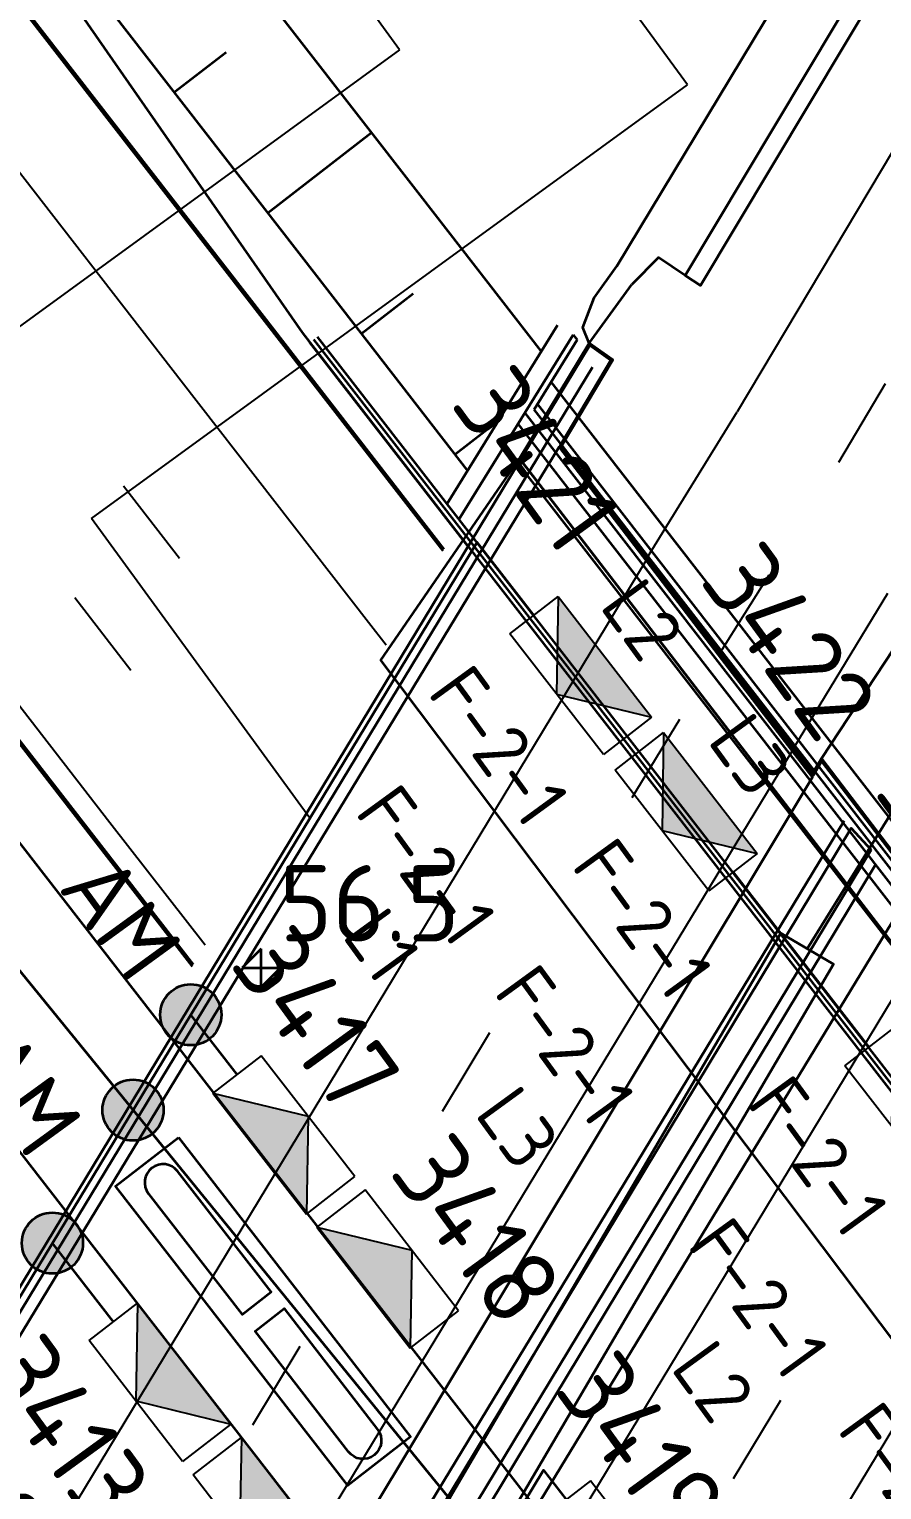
# Model space of a CAD drawing. Header units: metres. Extents: x 134219 to 139080, y 438661 to 444352.
# Drawn here: x 135430.01 to 135457.9, y 443121.23 to 443169.06 of the extents above; entities that cross this region are included whole.
import ezdxf
from ezdxf.enums import TextEntityAlignment as Align

# ---------------------------------------------------------------- set-up
doc = ezdxf.new("R2010")
doc.units = ezdxf.units.M
doc.linetypes.add('13strp', pattern=[4, 1, -3])
doc.linetypes.add('39strp', pattern=[12, 3, -9])
for name, color, linetype, lineweight in [('N-WE-KL-ET-T18', 1, 'Continuous', 18), ('N-WE-KL-ET-T25', 7, 'Continuous', 25), ('N-WE-KL-ET_LS_HULPSTUK_MOF-G', 10, 'Continuous', 35), ('N-WE-KL-ET_LS_OV_ARMATUUR-S', 7, 'Continuous', 25), ('N-WE-KL-ET_LS_OV_ARMATUUR-T18', 1, 'Continuous', 25), ('N-WE-KL-ET_LS_OV_KABEL-G', 10, 'KL-LS-OV-N', 35), ('N-WE-KL-ET_LS_OV_KABEL-T25', 7, 'Continuous', 25), ('N-WE-KL-ET_LS_OV_MANTELBUIS-G', 10, 'Continuous', 35), ('Utd-geleiderail-nw', 8, 'glm a2ee v014$0$f2m40080', 35), ('Utd-ondergr-bs', 8, 'Continuous', 35), ('Utd-ondergr-nw', 8, '13strp', 35)]:
    doc.layers.add(name, color=color, linetype=linetype, lineweight=lineweight)
for name, color, linetype in [('N-WE-KL-ET_LS_OV_ARMATUUR-T25', 2, 'Continuous'), ('Utd-weg-bs', 8, 'Continuous'), ('Utd-weg-nw', 8, 'Continuous')]:
    doc.layers.add(name, color=color, linetype=linetype)
doc.styles.add('dtm a2ee v011$0$rtw_iso', font='NLCS-ISO.ttf')
doc.styles.add('ISO18', font='NLCS-ISO.ttf')
doc.styles.add('ISO25', font='NLCS-ISO.ttf')
doc.styles.add('NLCS-ISO', font='NLCS-ISO.ttf')
doc.linetypes.add('glm a2ee v014$0$f2m40080', pattern='A,2,-1,[160,RTW.shx,S=0.5,R=0,X=0,Y=0],-1', length=4)
doc.linetypes.add('KL-LS-OV-N', pattern='A,4,-1,[103,NLCS.SHX,S=0.75,R=0,X=0,Y=0],-1,4,-1.5,["0V",Standard,S=1,R=0,X=0,Y=-0.5],-3', length=14.5)

# ---------------------------------------------------------------- blocks, each defined once
blk = doc.blocks.new('SKL-ET_OV_ARMATUUR_SPECIAAL_1x70W-SO (1)')
blk.add_hatch(color=256).paths.add_polyline_path([(-2.5, -2), (2.5, -2), (0, 0)])
for p, q in [((-2.5, 0), (-2.5, -2)), ((2.5, 0), (-2.5, 0)), ((-2.5, -2), (0, 0)), ((0, 0), (2.5, -2)), ((2.5, -2), (2.5, 0)), ((-2.5, -2), (2.5, -2))]:
    blk.add_line(p, q)
at = {"layer": 'N-WE-KL-ET_LS_OV_ARMATUUR-T18', "style": 'NLCS-ISO', "flags": 1}
for tag, p in [('TYPE_ARMATUUR', (0, -8.680527452786919)), ('VERMOGEN_LAMP', (0, -12.46503754856531)), ('SPIEGELSTAND', (0, -16.24954764434369)), ('POSITIE_ARMATUUR', (0, -20.03405774012208)), ('KABELAANSLUITNG', (0, -23.81856783590047)), ('VOEDINGSPUNT', (0, -31.38758802745724))]:
    blk.add_attdef(tag, p, '', height=1.8, dxfattribs=at)
at = {"layer": 'N-WE-KL-ET_LS_OV_ARMATUUR-T18', "style": 'NLCS-ISO'}
for tag, p in [('FASE-AANSLUITING', (0, -27.60307793167885)), ('GROEPSNUMMER', (0, -35.17209812323563))]:
    blk.add_attdef(tag, p, '', height=1.8, dxfattribs=at)
at = {"layer": 'N-WE-KL-ET_LS_OV_ARMATUUR-T25', "style": 'NLCS-ISO'}
for tag, p, height in [('MASTNUMMER', (0, 6.359873503795825), 2.5), ('TYPE_SYMBOOL', (0, 2.575363408017438), 2.25)]:
    blk.add_attdef(tag, p, '', height=height, dxfattribs=at)
blk = doc.blocks.new('SKL-ET_HULP_MOF_AFDEKMOF_SO')
at = {"ltscale": 10}
h = blk.add_hatch(color=256, dxfattribs=at)
edge = h.paths.add_edge_path()
edge.add_arc((0, 0), 1, 0, 360)
blk.add_circle((0, 0), 1)
at = {"layer": 'N-WE-KL-ET-T18', "style": 'NLCS-ISO', "flags": 1}
for tag, p in [('OMSCHRIJVING_LEGENDA', (0, -8.430527452961542)), ('LOCATIE', (0, -12.21503754873993)), ('MASTNUMMER', (0, -15.99954764451832)), ('VAN', (0, -19.7840577402967)), ('NAAR', (0, -23.56856783607509)), ('AFTAKKING', (0, -27.35307793185348)), ('VOEDINGSPUNT', (0, -31.13758802763186)), ('GROEPSNUMMER', (0, -34.92209812341025)), ('POSITIE_X', (0, -38.70660821918864)), ('POSITIE_Y', (0, -42.49111831496703)), ('OVERIGE_OPMERKING(EN)_2', (0, -50.06013850646559))]:
    blk.add_attdef(tag, p, '', height=1.8, dxfattribs=at)
at = {"layer": 'N-WE-KL-ET-T18', "style": 'NLCS-ISO'}
blk.add_attdef('OVERIGE_OPMERKING(EN)_1', (0, -46.2756284106872), '', height=1.8, dxfattribs=at)
at = {"layer": 'N-WE-KL-ET-T25', "style": 'NLCS-ISO'}
blk.add_attdef('SOORT_MOF', (0, 2.714740897936281), '', height=2.25, dxfattribs=at)
blk = doc.blocks.new('BMB1')
blk.add_lwpolyline([(17, 1), (0, 1), (0, -1), (17, -1)], close=True)
at = {"flags": 13}
blk.add_attdef('LENGTE', text='', height=2.5, dxfattribs=at).set_placement((0, 0), align=Align.MIDDLE_LEFT)
blk = doc.blocks.new('dtm a2ee v011$0$hecto-flat-102')
at = {"layer": 'Utd-ondergr-bs'}
for p, q in [((0, 0.625), (-0.625, 0)), ((0, -0.625), (0, 0.625)), ((-0.625, 0), (0.625, 0)), ((0.625, 0), (0, -0.625))]:
    blk.add_line(p, q, dxfattribs=at)

msp = doc.modelspace()

# ---------------------------------------------------------------- linework, layer by layer
at = {"layer": 'N-WE-KL-ET_LS_OV_KABEL-G', "elevation": 1.81401393059607, "flags": 128}
msp.add_lwpolyline([(135028.790607573, 443628.211593901), (135029.429005018, 443628.498517927), (135031.214595033, 443626.78042681), (135031.770344946, 443626.036133694), (135031.717436042, 443624.460727855), (135052.283210887, 443604.28391691), (135079.825537193, 443576.696842225), (135079.681087955, 443576.860442098), (135107.020400749, 443546.266168872), (135128.474798755, 443521.399045986), (135135.827515552, 443512.884963341), (135160.139961471, 443483.985986256), (135177.30272597, 443462.48327002), (135198.671440471, 443435.935153134), (135200.351903974, 443433.581099322), (135206.963154637, 443425.676663408), (135215.588245201, 443414.756399316), (135229.589976142, 443396.503741361), (135246.511570733, 443374.993092782), (135246.489816068, 443375.00640011), (135294.883851533, 443312.894811234), (135333.286820715, 443263.0887700921), (135371.731460824, 443213.180939798), (135406.649700586, 443167.9717514479), (135427.92024668, 443140.4037624871), (135453.983984437, 443108.377820587), (135454.934701228, 443105.9851042129), (135457.195974709, 443102.600625255), (135480.279536405, 443072.391439726), (135496.144218463, 443052.165867094), (135531.445217169, 443005.868333553), (135550.730956584, 442980.131615599), (135566.746733257, 442957.08604161), (135582.351438423, 442934.835288814), (135591.749810751, 442921.240533642), (135600.659874041, 442908.466454442), (135623.099672606, 442873.097320242), (135810.939784078, 442567.720139652), (135811.574456974, 442566.242355744), (135890.002991861, 442440.492003552), (135917.5091521007, 442397.7877021009), (135918.3605777462, 442396.36845826), (135921.307946529, 442391.572754552), (135924.118216867, 442387.087677486), (135993.387915702, 442276.102744138), (135998.087937767, 442268.1469071), (136009.984651101, 442249.3383490629), (136029.664091075, 442217.436427351), (136035.640480268, 442207.918123526), (136051.525652206, 442183.814772778), (136063.882062643, 442163.96210424), (136083.421891726, 442134.872848504), (136087.676659913, 442128.391852176), (136098.451951536, 442110.211357209), (136094.1646845687, 442107.2812717299)], dxfattribs=at)
at = {"layer": 'N-WE-KL-ET_LS_OV_KABEL-G', "flags": 128}
for points in [[(135446.521332105, 443149.8705222236), (135444.6668254439, 443152.2642595556), (135421.3931434363, 443113.8340077962), (135422.8457146221, 443111.9514727672)], [(135453.0369565944, 443141.4603644676), (135457.4814564518, 443135.7235475272)], [(135436.8096010277, 443134.8299213091), (135435.2941640382, 443136.7878198001)], [(135432.7605628011, 443126.7321884015), (135430.7665137708, 443129.3116181575)], [(135443.5257408974, 443112.8067430946), (135442.3078715313, 443114.3801932682), (135446.8373108617, 443121.8744252464), (135447.5801197273, 443120.9147387882)]]:
    msp.add_lwpolyline(points, dxfattribs=at)
at = {"layer": 'N-WE-KL-ET_LS_OV_KABEL-G', "extrusion": (-0.850143433481511, 0.5265511774825575, 0), "elevation": 118178.7627458325, "flags": 128}
msp.add_lwpolyline([(-448055.9036670576, 0), (-448061.8058346168, 2.54747464147556)], dxfattribs=at)
at = {"layer": 'N-WE-KL-ET_LS_OV_KABEL-T25'}
for p, q in [((135442.1262798859, 443168.3837293009), (135439.1826962511, 443172.4254263931)), ((135451.5454388156, 443167.2376807508), (135448.6018551808, 443171.2793778431)), ((135442.1262798859, 443168.3837293009), (135419.2095483209, 443151.6933850075)), ((135432.0428714944, 443153.03388549), (135451.5454388156, 443167.2376807508)), ((135439.1899166991, 443143.2206118054), (135432.0428714944, 443153.03388549))]:
    msp.add_line(p, q, dxfattribs=at)
at = {"layer": 'Utd-geleiderail-nw', "linetype": 'Continuous', "flags": 128}
for points in [[(135338.5517030119, 443259.9322436549), (135344.6800984802, 443252.0301699408), (135350.8084939485, 443244.1280962266), (135356.9368894169, 443236.2260225125), (135363.0652848852, 443228.3239487983), (135369.1936803535, 443220.4218750842), (135375.3220758218, 443212.51980137), (135381.4504712902, 443204.6177276559), (135387.5788667585, 443196.7156539417), (135393.7072622268, 443188.8135802276), (135399.8356576951, 443180.9115065134), (135405.9640531634, 443173.0094327993), (135412.0924486318, 443165.1073590851), (135418.2208441001, 443157.205285371), (135424.3492395684, 443149.3032116568), (135430.4776350367, 443141.4011379427), (135436.606030505, 443133.4990642285), (135442.7344259734, 443125.5969905144), (135445.1431328798, 443122.4911564296), (135448.8625280044, 443117.6877756537)], [(135333.6524173091, 443256.1326384646), (135339.7808127775, 443248.2305647505), (135345.9092082458, 443240.3284910363), (135352.0376037141, 443232.4264173222), (135358.1659991824, 443224.524343608), (135364.2943946508, 443216.6222698939), (135370.4227901191, 443208.7201961798), (135376.5511855874, 443200.8181224656), (135382.6795810557, 443192.9160487514), (135388.8079765241, 443185.0139750373), (135394.9363719924, 443177.1119013231), (135401.0647674607, 443169.209827609), (135407.193162929, 443161.3077538948), (135413.3215583973, 443153.4056801807), (135419.4499538657, 443145.5036064665), (135425.578349334, 443137.6015327524), (135431.7067448023, 443129.6994590382), (135437.8351402706, 443121.7973853241), (135440.2438471771, 443118.6915512393)], [(135425.2399109623, 443178.8379251009), (135426.8523736653, 443176.5175268218), (135432.5588109584, 443168.3054132889), (135438.934776464, 443159.1301440807), (135444.3657216315, 443152.1241183987), (135439.1891003145, 443158.8020613302), (135444.3657216315, 443152.1241183987)], [(135438.9353950044, 443159.1292035285), (135439.1882974533, 443158.8030970371)]]:
    msp.add_lwpolyline(points, dxfattribs=at)
at = {"layer": 'Utd-ondergr-bs', "flags": 128}
for points in [[(135451.475, 443160.988), (135451.973, 443160.668), (135466.136, 443184.345), (135477.342, 443203.205), (135477.115, 443203.397), (135487.879, 443221.865), (135492.891, 443230.206), (135493.146, 443230.054), (135503.172, 443247.202), (135507.59, 443254.878)], [(135477.625, 443208.947), (135477.173, 443208.485), (135473.381, 443202.141), (135466.529, 443190.572), (135457.408, 443174.857), (135449.235, 443161.295)], [(135451.475, 443160.988), (135462.323, 443179.143), (135476.839, 443203.579), (135477.115, 443203.397)], [(135448.334, 443158.781), (135448.121, 443159.285), (135448.495, 443160.256), (135449.235, 443161.295)], [(135451.475, 443160.988), (135450.6, 443161.576), (135449.73, 443160.697)], [(135448.334, 443158.781), (135449.73, 443160.697)], [(135448.334, 443158.781), (135446.048, 443155.002), (135466.965, 443127.778), (135469.401, 443131.808)], [(135469.401, 443131.808), (135468.511, 443132.454), (135467.092, 443130.051), (135462.054, 443136.486), (135458.8, 443140.64), (135459.056, 443141.082), (135455.931, 443145.174), (135455.653, 443144.705), (135452.625, 443148.657), (135447.438, 443155.426), (135449.106, 443158.234), (135448.334, 443158.781)], [(135417.92, 443107.604), (135448.436, 443157.993)], [(135419.63, 443109.687), (135447.347, 443155.381)], [(135466.965, 443127.778), (135462.895, 443120.003), (135441.517, 443148.401), (135446.048, 443155.002)], [(135455.635, 443144.564), (135452.564, 443148.572), (135447.347, 443155.381)], [(135455.931, 443145.174), (135458.872, 443149.654)], [(135428.097, 443098.679), (135455.635, 443144.564)], [(135429.21, 443097.822), (135456.677, 443143.134)], [(135430.348, 443096.317), (135457.708, 443141.716)], [(135431.07, 443095.104), (135458.71, 443140.594)]]:
    msp.add_lwpolyline(points, dxfattribs=at)
for points in [[(135469.335, 443131.795), (135438.544, 443080.85), (135437.846, 443081.655), (135439.41, 443084.252), (135431.038, 443095.064), (135430.77, 443094.604), (135427.871, 443098.313), (135428.066, 443098.637), (135419.602, 443109.641), (135418.113, 443107.118), (135417.418, 443107.576), (135448.349, 443158.709), (135449.04, 443158.22), (135447.378, 443155.422), (135455.658, 443144.616), (135455.936, 443145.085), (135458.996, 443141.078), (135458.74, 443140.636), (135467.098, 443129.962), (135468.526, 443132.381)], [(135448.334, 443158.781), (135449.106, 443158.234), (135447.438, 443155.426), (135452.625, 443148.657), (135455.653, 443144.705), (135455.931, 443145.174), (135459.056, 443141.082), (135458.8, 443140.64), (135462.054, 443136.486), (135467.092, 443130.051), (135468.511, 443132.454), (135469.401, 443131.808), (135466.965, 443127.778), (135446.048, 443155.002)], [(135419.63, 443109.687), (135447.347, 443155.381), (135452.564, 443148.572), (135455.635, 443144.564), (135428.097, 443098.679), (135424.905, 443102.828)], [(135446.048, 443155.002), (135466.965, 443127.778), (135462.895, 443120.003), (135441.517, 443148.401)], [(135457.555, 443142.183), (135429.967, 443096.5), (135429.374, 443097.224), (135456.899, 443142.897)], [(135431.07, 443095.104), (135458.71, 443140.594), (135462.006, 443136.384), (135467.073, 443129.913), (135439.44, 443084.294), (135434.389, 443090.818)]]:
    msp.add_lwpolyline(points, close=True, dxfattribs=at)
at = {"layer": 'Utd-ondergr-nw', "linetype": 'Continuous'}
for p, q in [((135443.6720796819, 443153.5085968807), (135447.2960682525, 443159.3682380839)), ((135439.3076521234, 443158.8939605615), (135470.0705992689, 443119.2091559631)), ((135439.4262039326, 443158.9858597927), (135470.1891510776, 443119.3010551941)), ((135444.0644836979, 443153.0023880111), (135447.8070371362, 443159.0537372096)), ((135446.5282964621, 443156.6059060839), (135447.9378387768, 443158.8850005303)), ((135447.8070371362, 443159.0537372096), (135447.9378387768, 443158.8850005303)), ((135439.1891003145, 443158.8020613302), (135469.9520474601, 443119.117256732)), ((135467.4781507687, 443131.212406113), (135447.0897913181, 443157.5137892985)), ((135466.8790090966, 443129.8634212546), (135446.2290463646, 443156.5022777988)), ((135466.9166559128, 443130.3045228985), (135446.5282964621, 443156.6059060839)), ((135467.028954884, 443130.4860995414), (135446.6405954334, 443156.7874827269)), ((135466.6554132312, 443129.4989752698), (135446.0054504993, 443156.1378318141)), ((135466.2052152696, 443128.773961397), (135445.5552525375, 443155.4128179413))]:
    msp.add_line(p, q, dxfattribs=at)
at = {"layer": 'Utd-ondergr-nw', "linetype": 'Continuous', "flags": 128}
for points in [[(135357.95558232, 443262.3258743276), (135364.0839777883, 443254.4238006134), (135370.2123732567, 443246.5217268993), (135376.340768725, 443238.6196531851), (135382.4691641933, 443230.717579471), (135388.5975596616, 443222.8155057569), (135394.72595513, 443214.9134320427), (135400.8543505983, 443207.0113583286), (135406.9827460666, 443199.1092846144), (135413.1111415349, 443191.2072109003), (135419.2395370032, 443183.3051371861), (135425.3679324716, 443175.403063472), (135431.4963279399, 443167.5009897578), (135437.6247234082, 443159.5989160436), (135443.5392019653, 443151.9726710044)], [(135358.010896836, 443262.3687730959), (135364.1392923043, 443254.4666993817), (135370.2676877727, 443246.5646256676), (135376.396083241, 443238.6625519534), (135382.5244787093, 443230.7604782393), (135388.6528741776, 443222.8584045251), (135394.781269646, 443214.956330811), (135400.9096651143, 443207.0542570968), (135407.0380605826, 443199.1521833827), (135413.1664560509, 443191.2501096685), (135419.2948515192, 443183.3480359544), (135425.4232469876, 443175.4459622402), (135431.5516424559, 443167.5438885261), (135437.6800379242, 443159.6418148119), (135443.5779399339, 443152.0369438991)], [(135340.1716281233, 443261.188564726), (135346.3000235916, 443253.2864910119), (135352.42841906, 443245.3844172977), (135358.5568145283, 443237.4823435835), (135364.6852099966, 443229.5802698694), (135370.8136054649, 443221.6781961552), (135376.9420009332, 443213.7761224411), (135383.0703964016, 443205.8740487269), (135389.1987918699, 443197.9719750128), (135395.3271873382, 443190.0699012986), (135401.4555828065, 443182.1678275845), (135407.5839782748, 443174.2657538704), (135413.7123737432, 443166.3636801562), (135419.8407692115, 443158.4616064421), (135425.9691646798, 443150.5595327279), (135432.0975601481, 443142.6574590137), (135435.3765585784, 443138.4294539122)], [(135340.1163136073, 443261.1456659577), (135346.2447090756, 443253.2435922436), (135352.373104544, 443245.3415185294), (135358.5015000123, 443237.4394448153), (135364.6298954806, 443229.5373711011), (135370.7582909489, 443221.635297387), (135376.8866864172, 443213.7332236728), (135383.0150818856, 443205.8311499587), (135389.1434773539, 443197.9290762445), (135395.2718728222, 443190.0270025303), (135401.4002682905, 443182.1249288162), (135407.5286637589, 443174.2228551021), (135413.6570592272, 443166.3207813879), (135419.7854546955, 443158.4187076738), (135425.9138501638, 443150.5166339596), (135432.0422456322, 443142.6145602455), (135435.3378206098, 443138.3651810175)], [(135369.2598360711, 443258.4378996452), (135375.3882315394, 443250.5358259311), (135381.5166270077, 443242.6337522169), (135387.6450224761, 443234.7316785028), (135393.7734179444, 443226.8296047886), (135399.9018134127, 443218.9275310744), (135406.030208881, 443211.0254573603), (135412.1586043494, 443203.1233836461), (135418.2869998177, 443195.221309932), (135424.415395286, 443187.3192362179), (135430.5437907543, 443179.4171625037), (135436.6721862226, 443171.5150887896), (135442.800581691, 443163.6130150754), (135446.7621318856, 443158.5049142973)], [(135365.861944374, 443255.8026895938), (135371.9903398423, 443247.9006158797), (135378.1187353107, 443239.9985421655), (135384.247130779, 443232.0964684514), (135390.3755262473, 443224.1943947372), (135396.5039217156, 443216.2923210231), (135402.6323171839, 443208.3902473089), (135408.7607126523, 443200.4881735948), (135414.8891081206, 443192.5860998806), (135421.0175035889, 443184.6840261665), (135427.1458990572, 443176.7819524523), (135433.2742945255, 443168.8798787382), (135439.4026899939, 443160.977805024), (135444.3479070703, 443154.6013448114)], [(135436.4470288396, 443168.2971519146), (135434.748082991, 443166.9795468889)], [(135441.2101724223, 443165.6637200832), (135437.8122807252, 443163.0285100318)], [(135442.5754243079, 443160.3950782005), (135440.8764784593, 443159.0774731748)], [(135445.3473784427, 443156.2173939575), (135443.9406761935, 443155.1264363177)]]:
    msp.add_lwpolyline(points, dxfattribs=at)
at = {"layer": 'Utd-ondergr-nw', "linetype": 'Continuous'}
msp.add_lwpolyline([(135434.8895597313, 443132.7679489737), (135442.486883571, 443122.9672523568), (135440.4308025325, 443121.3758595548), (135432.8337973397, 443131.1761451109), (135434.889878378, 443132.7675379132)], dxfattribs=at)
for points in [[(135433.9121314683, 443130.9296058963), (135436.9744920671, 443126.9771235855), (135437.9234522643, 443127.7116123528), (135434.8611118297, 443131.664069152, 0.9999999998061547), (135433.9121314684, 443130.9296058964)], [(135440.4549549752, 443122.4757983466), (135437.3967686269, 443126.4315113181), (135438.3457686277, 443127.1659486562), (135441.4039353364, 443123.2102616022, -0.9999999998061547), (135440.4549549752, 443122.4757983466)]]:
    msp.add_lwpolyline(points, format="xyb", dxfattribs=at)
at = {"layer": 'Utd-weg-bs', "linetype": '39strp', "flags": 128}
for points in [[(135518.592, 443261.038), (135506.019, 443239.129), (135493.699, 443217.995), (135481.501, 443197.041), (135469.022, 443175.987), (135455.68, 443153.51)], [(135452.625, 443148.657), (135455.68, 443153.51)], [(135424.905, 443102.828), (135452.564, 443148.572)], [(135434.389, 443090.818), (135462.006, 443136.384)]]:
    msp.add_lwpolyline(points, dxfattribs=at)
at = {"layer": 'Utd-weg-bs', "flags": 128}
for points in [[(135512.506, 443257.631), (135501.875, 443239.163), (135489.479, 443217.805), (135479.736, 443201.209), (135466.53, 443178.947), (135453.177, 443156.533)], [(135450.239, 443151.769), (135453.177, 443156.533)], [(135422.523, 443105.925), (135450.198, 443151.66)], [(135455.025, 443145.525), (135458.099, 443150.587)], [(135427.274, 443099.749), (135454.977, 443145.423)], [(135432.007, 443093.894), (135459.569, 443139.497)], [(135436.804, 443087.699), (135464.381, 443133.35)]]:
    msp.add_lwpolyline(points, dxfattribs=at)
at = {"layer": 'Utd-weg-nw', "linetype": '39strp', "flags": 128}
for points in [[(135271.3013455427, 443362.7189005018), (135272.7945000005, 443360.7935977611), (135278.9228954688, 443352.891524047), (135285.0512909371, 443344.9894503328), (135291.1796864055, 443337.0873766186), (135297.3080818738, 443329.1853029045), (135303.4364773421, 443321.2832291903), (135309.5648728104, 443313.3811554762), (135315.6932682788, 443305.479081762), (135321.821663747, 443297.5770080479), (135327.9500592154, 443289.6749343337), (135334.0784546837, 443281.7728606196), (135340.206850152, 443273.8707869054), (135346.3352456203, 443265.9687131913), (135352.4636410887, 443258.0666394772), (135358.592036557, 443250.164565763), (135364.7204320253, 443242.2624920488), (135370.8488274936, 443234.3604183347), (135376.977222962, 443226.4583446205), (135383.1056184303, 443218.5562709064), (135389.2340138986, 443210.6541971922), (135395.3624093669, 443202.7521234781), (135401.4908048353, 443194.8500497639), (135407.6192003036, 443186.9479760498), (135413.7475957719, 443179.0459023357), (135419.8759912402, 443171.1438286215), (135426.0043867085, 443163.2417549074), (135432.1327821769, 443155.3396811932), (135438.2611776452, 443147.437607479), (135439.6930750813, 443145.5912907474)], [(135269.7094807984, 443359.060362543), (135270.0287742005, 443358.6486593471), (135276.1571696688, 443350.746585633), (135282.2855651372, 443342.8445119188), (135288.4139606055, 443334.9424382047), (135294.5423560738, 443327.0403644905), (135300.6707515421, 443319.1382907764), (135306.7991470104, 443311.2362170623), (135312.9275424788, 443303.3341433481), (135319.0559379471, 443295.432069634), (135325.1843334154, 443287.5299959198), (135331.3127288837, 443279.6279222057), (135337.441124352, 443271.7258484915), (135343.5695198204, 443263.8237747774), (135349.6979152887, 443255.9217010632), (135355.826310757, 443248.019627349), (135361.9547062253, 443240.1175536349), (135368.0831016937, 443232.2154799207), (135374.211497162, 443224.3134062066), (135380.3398926303, 443216.4113324925), (135386.4682880986, 443208.5092587783), (135392.596683567, 443200.6071850642), (135398.7250790353, 443192.70511135), (135404.8534745036, 443184.8030376359), (135410.9818699719, 443176.9009639217), (135417.1102654402, 443168.9988902076), (135423.2386609085, 443161.0968164934), (135429.3670563769, 443153.1947427792), (135435.4954518452, 443145.2926690651), (135437.7561766505, 443142.3776460136)]]:
    msp.add_lwpolyline(points, dxfattribs=at)
at = {"layer": 'Utd-weg-nw', "linetype": 'Continuous', "flags": 128}
for points in [[(135340.7247732833, 443261.6175524087), (135346.8531687516, 443253.7154786946), (135352.98156422, 443245.8134049804), (135359.1099596883, 443237.9113312663), (135365.2383551566, 443230.0092575521), (135371.3667506249, 443222.107183838), (135377.4951460932, 443214.2051101238), (135383.6235415616, 443206.3030364097), (135389.7519370299, 443198.4009626955), (135395.8803324982, 443190.4988889814), (135402.0087279665, 443182.5968152672), (135408.1371234348, 443174.6947415531), (135414.2655189032, 443166.7926678389), (135420.3939143715, 443158.8905941248), (135426.5223098398, 443150.9885204106), (135432.6507053081, 443143.0864466965), (135435.7639382645, 443139.0721828589)], [(135355.3083876258, 443260.2728618457), (135361.4367830941, 443252.3707881315), (135367.5651785624, 443244.4687144174), (135373.6935740307, 443236.5666407032), (135379.8219694991, 443228.6645669891), (135385.9503649674, 443220.762493275), (135392.0787604357, 443212.8604195608), (135398.207155904, 443204.9583458467), (135404.3355513724, 443197.0562721325), (135410.4639468407, 443189.1541984184), (135416.592342309, 443181.2521247042), (135422.7207377773, 443173.3500509901), (135428.8491332456, 443165.4479772759), (135434.977528714, 443157.5459035618), (135441.1059241823, 443149.6438298476), (135441.6853134673, 443148.8967539021)]]:
    msp.add_lwpolyline(points, dxfattribs=at)

# ---------------------------------------------------------------- block references
at = {"layer": 'N-WE-KL-ET_LS_HULPSTUK_MOF-G'}
ref = msp.add_blockref('SKL-ET_HULP_MOF_AFDEKMOF_SO', (135435.2941640382, 443136.7878198001), dxfattribs=at)
ref.add_attrib('SOORT_MOF', 'AM', (135430.9211187835, 443140.9505138382), dxfattribs={"layer": 'N-WE-KL-ET_LS_OV_ARMATUUR-T25', "height": 2.25, "rotation": 306.0659960422107, "style": 'ISO25'})
ref = msp.add_blockref('SKL-ET_HULP_MOF_AFDEKMOF_SO', (135433.4036021818, 443133.6660632992), dxfattribs=at)
ref.add_attrib('SOORT_MOF', 'AM', (135427.6549749148, 443135.2139210964), dxfattribs={"layer": 'N-WE-KL-ET_LS_OV_ARMATUUR-T25', "height": 2.25, "rotation": 306.0659960422107, "style": 'ISO25'})
ref = msp.add_blockref('SKL-ET_HULP_MOF_AFDEKMOF_SO', (135430.7665137708, 443129.3116181575), dxfattribs=at)
ref.add_attrib('SOORT_MOF', 'AM', (135424.8379622615, 443131.7548308336), dxfattribs={"layer": 'N-WE-KL-ET_LS_OV_ARMATUUR-T25', "height": 2.25, "rotation": 306.0659960422107, "style": 'ISO25'})
at = {"layer": 'N-WE-KL-ET_LS_OV_ARMATUUR-S'}
ref = msp.add_blockref('SKL-ET_OV_ARMATUUR_SPECIAAL_1x70W-SO (1)', (135447.2619139102, 443147.281789215), dxfattribs=dict(at, xscale=-1, rotation=127.7661159508937))
ref.add_attrib('MASTNUMMER', '3421', (135443.7480308205, 443156.7802615875), dxfattribs={"layer": 'N-WE-KL-ET_LS_OV_ARMATUUR-T25', "height": 2.5, "rotation": 306.0659960422107, "style": 'ISO25'})
ref.add_attrib('FASE-AANSLUITING_1', 'L2', (135448.6328746938, 443150.1669973113), dxfattribs={"layer": 'N-WE-KL-ET_LS_OV_ARMATUUR-T18', "height": 1.8, "rotation": 306.0659960422107, "style": 'ISO18'})
ref.add_attrib('GROEPSNUMMER', 'F-2-1', (135442.9988112148, 443147.325376467), dxfattribs={"layer": 'N-WE-KL-ET_LS_OV_ARMATUUR-T18', "height": 1.8, "rotation": 306.0659960422107, "style": 'ISO18'})
ref = msp.add_blockref('SKL-ET_OV_ARMATUUR_SPECIAAL_1x70W-SO (1)', (135450.7153401088, 443142.8242181599), dxfattribs=dict(at, xscale=-1, rotation=127.7661159508937))
ref.add_attrib('MASTNUMMER', '3422', (135451.9013875461, 443150.997149891), dxfattribs={"layer": 'N-WE-KL-ET_LS_OV_ARMATUUR-T25', "height": 2.5, "rotation": 306.0659960422107, "style": 'ISO25'})
ref.add_attrib('FASE-AANSLUITING_1', 'L3', (135452.1616061117, 443145.7574638943), dxfattribs={"layer": 'N-WE-KL-ET_LS_OV_ARMATUUR-T18', "height": 1.8, "rotation": 306.0659960422107, "style": 'ISO18'})
ref.add_attrib('GROEPSNUMMER', 'F-2-1', (135447.703804316, 443141.6661180251), dxfattribs={"layer": 'N-WE-KL-ET_LS_OV_ARMATUUR-T18', "height": 1.8, "rotation": 306.0659960422107, "style": 'ISO18'})
ref = msp.add_blockref('SKL-ET_OV_ARMATUUR_SPECIAAL_1x70W-SO (1)', (135458.2220382569, 443133.1348145186), dxfattribs=dict(at, xscale=-1, rotation=127.7661159508937))
ref.add_attrib('MASTNUMMER', '3423', (135457.6113508609, 443144.0652155352), dxfattribs={"layer": 'N-WE-KL-ET_LS_OV_ARMATUUR-T25', "height": 2.5, "rotation": 306.0659960422107, "style": 'ISO25'})
ref.add_attrib('FASE-AANSLUITING_1', 'L1', (135459.4141545814, 443136.5082961023), dxfattribs={"layer": 'N-WE-KL-ET_LS_OV_ARMATUUR-T18', "height": 1.8, "rotation": 306.0659960422107, "style": 'ISO18'})
ref.add_attrib('GROEPSNUMMER', 'F-2-1', (135453.4511319569, 443133.8880674397), dxfattribs={"layer": 'N-WE-KL-ET_LS_OV_ARMATUUR-T18', "height": 1.8, "rotation": 306.0659960422107, "style": 'ISO18'})
ref = msp.add_blockref('SKL-ET_OV_ARMATUUR_SPECIAAL_1x70W-SO (1)', (135439.130602814, 443133.465021786), dxfattribs=dict(at, rotation=307.7403022039015))
ref.add_attrib('MASTNUMMER', '3417', (135436.5279356346, 443138.4413030803), dxfattribs={"layer": 'N-WE-KL-ET_LS_OV_ARMATUUR-T25', "height": 2.5, "rotation": 306.0659960422107, "style": 'ISO25'})
ref.add_attrib('FASE-AANSLUITING_1', 'L1', (135440.2022999795, 443139.3839347012), dxfattribs={"layer": 'N-WE-KL-ET_LS_OV_ARMATUUR-T18', "height": 1.8, "rotation": 306.0659960422107, "style": 'ISO18'})
ref.add_attrib('GROEPSNUMMER', 'F-2-1', (135440.6240255263, 443143.4155344678), dxfattribs={"layer": 'N-WE-KL-ET_LS_OV_ARMATUUR-T18', "height": 1.8, "rotation": 306.0659960422107, "style": 'ISO18'})
ref = msp.add_blockref('SKL-ET_OV_ARMATUUR_SPECIAAL_1x70W-SO (1)', (135442.5276881523, 443129.0760908682), dxfattribs=dict(at, rotation=307.7403022039015))
ref.add_attrib('MASTNUMMER', '3418', (135441.7483001954, 443131.6278357641), dxfattribs={"layer": 'N-WE-KL-ET_LS_OV_ARMATUUR-T25', "height": 2.5, "rotation": 306.0659960422107, "style": 'ISO25'})
ref.add_attrib('FASE-AANSLUITING_1', 'L3', (135444.5463203414, 443133.5455342209), dxfattribs={"layer": 'N-WE-KL-ET_LS_OV_ARMATUUR-T18', "height": 1.8, "rotation": 306.0659960422107, "style": 'ISO18'})
ref.add_attrib('GROEPSNUMMER', 'F-2-1', (135445.1638247933, 443137.5220540992), dxfattribs={"layer": 'N-WE-KL-ET_LS_OV_ARMATUUR-T18', "height": 1.8, "rotation": 306.0659960422107, "style": 'ISO18'})
ref = msp.add_blockref('SKL-ET_OV_ARMATUUR_SPECIAAL_1x70W-SO (1)', (135449.9011215136, 443119.5498392651), dxfattribs=dict(at, rotation=307.7403022039015))
ref.add_attrib('MASTNUMMER', '3419', (135447.1467689944, 443124.5115743215), dxfattribs={"layer": 'N-WE-KL-ET_LS_OV_ARMATUUR-T25', "height": 2.5, "rotation": 306.0659960422107, "style": 'ISO25'})
ref.add_attrib('FASE-AANSLUITING_1', 'L2', (135450.9559503533, 443125.2234163443), dxfattribs={"layer": 'N-WE-KL-ET_LS_OV_ARMATUUR-T18', "height": 1.8, "rotation": 306.0659960422107, "style": 'ISO18'})
ref.add_attrib('GROEPSNUMMER', 'F-2-1', (135451.4943879966, 443129.2418295362), dxfattribs={"layer": 'N-WE-KL-ET_LS_OV_ARMATUUR-T18', "height": 1.8, "rotation": 306.0659960422107, "style": 'ISO18'})
ref = msp.add_blockref('SKL-ET_OV_ARMATUUR_SPECIAAL_1x70W-SO (1)', (135433.4984328542, 443124.142681154), dxfattribs=dict(at, xscale=-1, rotation=127.7061064019553))
ref.add_attrib('MASTNUMMER', '3413', (135428.363211981, 443125.0643939358), dxfattribs={"layer": 'N-WE-KL-ET_LS_OV_ARMATUUR-T25', "height": 2.5, "rotation": 306.0659960422107, "style": 'ISO25'})
ref.add_attrib('FASE-AANSLUITING_1', 'L2', (135427.6590111773, 443121.3318452824), dxfattribs={"layer": 'N-WE-KL-ET_LS_OV_ARMATUUR-T18', "height": 1.8, "rotation": 306.0659960422107, "style": 'ISO18'})
ref.add_attrib('GROEPSNUMMER', 'F-2-1', (135425.1475343617, 443119.1314492878), dxfattribs={"layer": 'N-WE-KL-ET_LS_OV_ARMATUUR-T18', "height": 1.8, "rotation": 306.0659960422107, "style": 'ISO18'})
ref = msp.add_blockref('SKL-ET_OV_ARMATUUR_SPECIAAL_1x70W-SO (1)', (135453.2795243779, 443115.1850455354), dxfattribs=dict(at, rotation=307.7403022039015))
ref.add_attrib('MASTNUMMER', '3420', (135452.4581041948, 443117.8322273603), dxfattribs={"layer": 'N-WE-KL-ET_LS_OV_ARMATUUR-T25', "height": 2.5, "rotation": 306.0659960422107, "style": 'ISO25'})
ref.add_attrib('FASE-AANSLUITING_1', 'L3', (135455.8222525214, 443119.0457646783), dxfattribs={"layer": 'N-WE-KL-ET_LS_OV_ARMATUUR-T18', "height": 1.8, "rotation": 306.0659960422107, "style": 'ISO18'})
ref.add_attrib('GROEPSNUMMER', 'F-2-1', (135456.3986984747, 443123.1998483389), dxfattribs={"layer": 'N-WE-KL-ET_LS_OV_ARMATUUR-T18', "height": 1.8, "rotation": 306.0659960422107, "style": 'ISO18'})
ref = msp.add_blockref('SKL-ET_OV_ARMATUUR_SPECIAAL_1x70W-SO (1)', (135436.8976253192, 443119.7456086361), dxfattribs=dict(at, xscale=-1, rotation=127.7061064019553))
ref.add_attrib('MASTNUMMER', '3414', (135433.2666354986, 443119.0458748193), dxfattribs={"layer": 'N-WE-KL-ET_LS_OV_ARMATUUR-T25', "height": 2.5, "rotation": 306.0659960422107, "style": 'ISO25'})
ref.add_attrib('FASE-AANSLUITING_1', 'L1', (135432.6256187226, 443115.3038812958), dxfattribs={"layer": 'N-WE-KL-ET_LS_OV_ARMATUUR-T18', "height": 1.8, "rotation": 306.0659960422107, "style": 'ISO18'})
ref.add_attrib('GROEPSNUMMER', 'F-2-1', (135430.1673816009, 443112.8973414565), dxfattribs={"layer": 'N-WE-KL-ET_LS_OV_ARMATUUR-T18', "height": 1.8, "rotation": 306.0659960422107, "style": 'ISO18'})
at = {"layer": 'N-WE-KL-ET_LS_OV_MANTELBUIS-G', "xscale": 2.4529, "rotation": 59.62996853532258}
msp.add_blockref('BMB1', (135434.3820898226, 443102.9737640948), dxfattribs=at)
at = {"layer": 'Utd-ondergr-bs'}
msp.add_blockref('dtm a2ee v011$0$hecto-flat-102', (135437.6, 443138.32), dxfattribs=at)

# ---------------------------------------------------------------- texts
at = {"layer": 'Utd-ondergr-bs', "color": 7, "style": 'dtm a2ee v011$0$rtw_iso'}
msp.add_text('56.5', height=2.5, dxfattribs=at).set_placement((135438.1914120671, 443139.1882056338))

doc.saveas('drawing.dxf')
